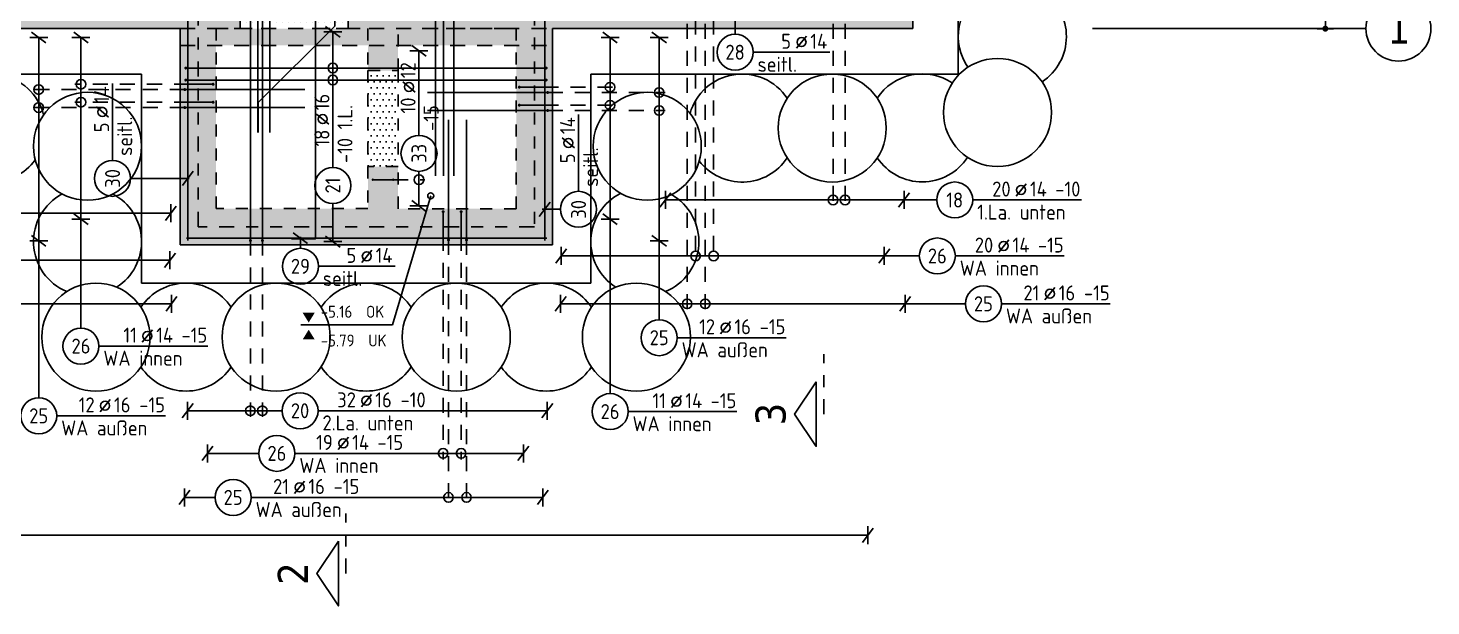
# Model space of a CAD drawing. Extents: x -21 to 93, y -36 to 68.
# Drawn here: x 11.62 to 23.3, y 23.33 to 28.15 of the extents above; entities that cross this region are included whole.
import ezdxf
from ezdxf.enums import TextEntityAlignment as Align

# ---------------------------------------------------------------- set-up
doc = ezdxf.new("R2010")
doc.units = 0
doc.header["$LTSCALE"] = 0.5
for name, pattern in [('AUSGEZOGEN', [1000.01, 1000, 0.01]), ('DIVIDE2', [0.625, 0.25, -0.125, 0, -0.125, 0, -0.125]), ('DOT', [0.175, 0.05, -0.125]), ('HIDDEN2', [0.187, 0.125, -0.062]), ('PUNKT', [0.175, 0.05, -0.125]), ('STRICHPUNKT2', [0.55, 0.25, -0.125, 0.05, -0.125]), ('VERDECKT', [0.375, 0.25, -0.125])]:
    doc.linetypes.add(name, pattern=pattern)
for name, color, linetype in [('ACHSEN', 7, 'Continuous'), ('AFB', 7, 'Continuous'), ('BETON', 7, 'Continuous'), ('Brüstung 2.UG', 7, 'Continuous'), ('DRUEBER', 7, 'Continuous'), ('grau_hell', 7, 'Continuous'), ('HILFE', 7, 'Continuous'), ('koten', 7, 'Continuous'), ('MASSE', 7, 'Continuous'), ('OBJEKT', 7, 'Continuous'), ('RND', 7, 'Continuous'), ('SCHNITTE', 7, 'Continuous'), ('SCHRAFF', 7, 'Continuous'), ('SFP_Achsen', 7, 'Continuous'), ('Verbau', 7, 'Continuous'), ('VERDECKT', 7, 'Continuous'), ('Versprung oberseitig', 7, 'Continuous')]:
    doc.layers.add(name, color=color, linetype=linetype)
doc.layers.add('NOPLOT', color=7, linetype='Continuous', plot=False)
doc.styles.add('helv', font='tahoma.ttf')
doc.styles.add('txt', font='isocp.shx')
doc.dimstyles.new('DOT_I', dxfattribs={"dimscale": 0.5, "dimtxt": 0.25, "dimasz": 0.25, "dimexe": 0.1, "dimexo": 0.3, "dimgap": 0.1, "dimtad": 1, "dimdec": 3, "dimzin": 3, "dimtxsty": 'txt', "dimblk": 'DOT', "dimblk1": 'DOT', "dimblk2": 'DOT', "dimsah": 1, "dimcen": 0.1, "dimse1": 1, "dimse2": 1, "dimazin": 0, "dimtfac": 1, "dimtdec": 4, "dimtix": 1, "dimtmove": 2, "dimatfit": 3, "dimfxl": 0, "dimtvp": 1, "dimtolj": 1, "dimtzin": 0, "dimarcsym": 0})

# ---------------------------------------------------------------- blocks, each defined once
blk = doc.blocks.new('okrd_o')
at = {"layer": 'koten', "color": 7, "linetype": 'Continuous'}
blk.add_solid([(-0.125, 0.202), (0.125, 0.202), (0, 0)], dxfattribs=at)
at = {"layer": 'koten', "style": 'txt'}
blk.add_attdef('OKRD', (0.25, 0.1), '', height=0.25, dxfattribs=at)
blk = doc.blocks.new('okrd_u')
at = {"layer": 'koten', "color": 7, "linetype": 'Continuous'}
blk.add_solid([(-0.125, -0.202), (0.125, -0.202), (0, 0)], dxfattribs=at)
at = {"layer": 'koten', "style": 'txt'}
blk.add_attdef('OKRD', (0.25, -0.35), '', height=0.25, dxfattribs=at)
blk = doc.blocks.new('lei_gre')
at = {"layer": 'RND', "color": 7, "linetype": 'Continuous'}
for p, q in [((-0.09, -0.12), (0.09, 0.12)), ((0, 0.15), (0, -0.15))]:
    blk.add_line(p, q, dxfattribs=at)
blk = doc.blocks.new('RND_LEI')
at = {"layer": 'RND', "color": 7, "linetype": 'Continuous'}
blk.add_line((1.022, 0.066), (1.19, 0.27), dxfattribs=at)
for centre, radius in [((0, 0), 0.3), ((1.106, 0.168), 0.075)]:
    blk.add_circle(centre, radius, dxfattribs=at)
at = {"layer": 'RND', "color": 7, "linetype": 'Continuous', "style": 'txt'}
blk.add_attdef('ANZ', text='', height=0.25, dxfattribs=at).set_placement((0.931, 0.057), align=Align.RIGHT)
for tag, p in [('DUM', (1.253, 0.057)), ('ABSTD', (1.674, 0.057)), ('POSTXT', (0.374, -0.327))]:
    blk.add_attdef(tag, p, '', height=0.25, dxfattribs=at)
blk.add_attdef('POSL', text='', height=0.25, dxfattribs=at).set_placement((0, 0), align=Align.MIDDLE)
blk = doc.blocks.new('DOT')
at = {"layer": 'MASSE', "color": 7, "linetype": 'Continuous'}
for p, q in [((0, 0), (-1, 0)), ((0, 0.54), (0, -0.54))]:
    blk.add_line(p, q, dxfattribs=at)
at = {"layer": 'MASSE', "color": 7, "linetype": 'Continuous', "const_width": 0.2}
blk.add_lwpolyline([(-0.1, 0, 1), (0.1, 0, 1)], format="xyb", close=True, dxfattribs=at)
blk = doc.blocks.new('*D29')
at = {"layer": 'Defpoints', "color": 0, "linetype": 'AUSGEZOGEN', "transparency": 16777216}
for p in [(22.422, 35.019), (22.422, 35.019), (22.422, 28.144)]:
    blk.add_point(p, dxfattribs=at)
at = {"layer": 'MASSE', "color": 0, "linetype": 'AUSGEZOGEN', "lineweight": -2, "transparency": 16777216}
blk.add_line((22.422, 28.269), (22.422, 34.894), dxfattribs=at)
at = {"layer": 'MASSE', "color": 0, "linetype": 'AUSGEZOGEN', "lineweight": -2, "transparency": 16777216, "xscale": 0.125, "yscale": 0.125, "zscale": 0.125}
for p, rotation in [((22.422, 35.019), 90), ((22.422, 28.144), 270)]:
    blk.add_blockref('DOT', p, dxfattribs=dict(at, rotation=rotation))
at = {"layer": 'MASSE', "color": 0, "linetype": 'AUSGEZOGEN', "transparency": 16777216, "insert": (22.3, 31.582), "char_height": 0.125, "attachment_point": 5, "rotation": 90, "style": 'txt'}
blk.add_mtext('\\A1;687,5', dxfattribs=at)
blk = doc.blocks.new('SCHN-1')
at = {"layer": 'SCHNITTE', "color": 5, "linetype": 'Continuous'}
blk.add_lwpolyline([(0.54, 0.125), (0, 0.485), (-0.54, 0.125)], close=True, dxfattribs=at)
at = {"layer": 'SCHNITTE', "color": 6, "linetype": 'Continuous', "style": 'helv'}
blk.add_attdef('SCHN-1', text='', height=0.5, dxfattribs=at).set_placement((0, 0.635), align=Align.CENTER)

msp = doc.modelspace()

# ---------------------------------------------------------------- hatches: boundary and pattern name
at = {"layer": 'Brüstung 2.UG', "linetype": 'PUNKT'}
h = msp.add_hatch(dxfattribs=at)
h.set_pattern_fill('DOTS', color=102, scale=0.8, double=1)
h.set_pattern_definition([(0, (-101.83812, 520.243353), (0.025, 0.05), [0, -0.05])])
h.paths.add_polyline_path([(13.38619, 28.44446), (13.38619, 28.14446), (14.28619, 28.14446), (14.28619, 28.44446)])
at = {"layer": 'Brüstung 2.UG', "linetype": 'DOT'}
h = msp.add_hatch(dxfattribs=at)
h.set_pattern_fill('DOTS', color=102, scale=0.8, double=1)
h.set_pattern_definition([(0, (-98.598735, 589.301005), (0.025, 0.05), [0, -0.05])])
h.paths.add_polyline_path([(14.70119, 27.79446), (14.45119, 27.79446), (14.45119, 26.99446), (14.70119, 26.99446)])
at = {"layer": 'grau_hell'}
msp.add_hatch(color=9, dxfattribs=at).paths.add_polyline_path([(12.88619, 28.14446), (12.88619, 28.00446), (15.98619, 28.00446), (15.98619, 28.14446)])
at = {"layer": 'SCHRAFF', "linetype": 'AUSGEZOGEN'}
h = msp.add_hatch(dxfattribs=at)
h.set_pattern_fill('DOTS', scale=0.05, double=1)
h.set_pattern_definition([(0, (-9.04601, 7.331896), (0.0396875, 0.079375), [0, -0.079375])])
h.paths.add_polyline_path([(18.98619, 38.36012), (18.68619, 38.36012), (18.68619, 34.84446), (15.21119, 34.84446), (15.21119, 35.64446), (14.96119, 35.64446), (14.96119, 34.44446), (15.21119, 34.44446), (15.21119, 34.59446), (18.68619, 34.59446), (18.68619, 28.44446), (15.21119, 28.44446), (15.21119, 28.59446), (14.96119, 28.59446), (14.96119, 28.44446), (14.28619, 28.44446), (14.28619, 28.14446), (14.45119, 28.14446), (14.45119, 27.79446), (14.70119, 27.79446), (14.70119, 28.14446), (15.68619, 28.14446), (15.68619, 26.64446), (14.70119, 26.64446), (14.70119, 26.99446), (14.45119, 26.99446), (14.45119, 26.64448), (13.18619, 26.64448), (13.18619, 28.14446), (13.38619, 28.14446), (13.38619, 28.44446), (12.71119, 28.44446), (12.71119, 30.09946), (12.46119, 30.09946), (12.46119, 28.44446), (5.83619, 28.44446), (5.83619, 34.89446), (12.46119, 34.89446), (12.46119, 33.24446), (12.71119, 33.24446), (12.71119, 35.60446), (12.46119, 35.60446), (12.46119, 35.14446), (9.76119, 35.14446), (9.76119, 37.11946), (12.46119, 37.11946), (12.46119, 36.65446), (12.71119, 36.65446), (12.71119, 37.51946), (12.46119, 37.51946), (12.46119, 37.36946), (9.76119, 37.36945), (9.76119, 38.36012), (9.51119, 38.36012), (9.51119, 37.36946), (8.57119, 37.36946), (8.57119, 37.11946), (9.51119, 37.11946), (9.51119, 35.14446), (7.53619, 35.14446), (7.53619, 37.11946), (7.68619, 37.11946), (7.68619, 37.36946), (7.53619, 37.36946), (7.53619, 38.36012), (7.28619, 38.36012), (7.28619, 35.14446), (5.21119, 35.14446), (5.21119, 35.76446), (4.96119, 35.76446), (4.96119, 35.14446), (2.22361, 35.14446), (2.22361, 34.89446), (5.58619, 34.89446), (5.58619, 28.44446), (2.22361, 28.44446), (2.22361, 28.14446), (12.88619, 28.14446), (12.88619, 26.34446), (15.98619, 26.34446), (15.98619, 28.14446), (18.98619, 28.14446)])

# ---------------------------------------------------------------- linework, layer by layer
at = {"layer": 'ACHSEN', "color": 140, "linetype": 'AUSGEZOGEN'}
msp.add_line((20.48359, 28.14446), (22.76018, 28.14446), dxfattribs=at)
at = {"layer": 'AFB', "color": 1, "linetype": 'DIVIDE2'}
for p, q in [((13.03619, 26.49446), (13.03619, 28.29446)), ((15.83619, 28.29446), (15.83619, 26.49446)), ((15.83619, 26.49446), (13.03619, 26.49446))]:
    msp.add_line(p, q, dxfattribs=at)
at = {"layer": 'BETON', "color": 6, "linetype": 'AUSGEZOGEN'}
for p, q in [((18.98619, 28.14446), (18.98619, 38.36012)), ((2.22361, 28.14446), (12.88619, 28.14446)), ((12.88619, 28.14446), (12.88619, 26.34446)), ((15.98619, 26.34446), (15.98619, 28.14446)), ((15.98619, 28.14446), (18.98619, 28.14446)), ((12.88619, 26.34446), (15.98619, 26.34446))]:
    msp.add_line(p, q, dxfattribs=at)
at = {"layer": 'Brüstung 2.UG', "color": 102, "linetype": 'DOT'}
for p, q in [((14.28619, 28.14446), (13.38619, 28.14446)), ((14.45119, 27.79446), (14.45119, 26.99446)), ((14.70119, 27.79446), (14.70119, 26.99446))]:
    msp.add_line(p, q, dxfattribs=at)
at = {"layer": 'DRUEBER', "color": 7, "linetype": 'PUNKT', "lineweight": -2}
for p, q in [((18.98619, 38.36012), (18.98619, 28.14446)), ((13.38619, 28.14446), (13.38619, 28.44446)), ((14.28619, 28.44446), (14.28619, 28.14446)), ((12.88619, 28.14446), (2.22361, 28.14446)), ((12.88619, 26.34446), (12.88619, 28.14446)), ((13.18619, 26.64448), (13.18619, 28.14446)), ((13.18619, 28.14446), (13.38619, 28.14446)), ((14.28619, 28.14446), (14.45119, 28.14446)), ((14.45119, 28.14446), (14.45119, 27.79446)), ((14.70119, 27.79446), (14.70119, 28.14446)), ((14.70119, 28.14446), (15.68619, 28.14446)), ((15.68619, 28.14446), (15.68619, 26.64446)), ((18.98619, 28.14446), (15.98619, 28.14446)), ((15.98619, 28.14446), (15.98619, 26.34446)), ((14.45119, 27.79446), (14.70119, 27.79446)), ((14.70119, 26.99446), (14.45119, 26.99446)), ((14.45119, 26.99446), (14.45119, 26.64448)), ((14.70119, 26.64446), (14.70119, 26.99446)), ((14.45119, 26.64448), (13.18619, 26.64448)), ((15.68619, 26.64446), (14.70119, 26.64446)), ((15.98619, 26.34446), (12.88619, 26.34446))]:
    msp.add_line(p, q, dxfattribs=at)
at = {"layer": 'HILFE', "color": 102, "linetype": 'AUSGEZOGEN'}
for p, q in [((14.65617, 25.67548), (14.97371, 26.75172)), ((13.89087, 25.67548), (14.65617, 25.67548))]:
    msp.add_line(p, q, dxfattribs=at)
msp.add_circle((14.97371, 26.75172), 0.02504, dxfattribs=at)
at = {"layer": 'NOPLOT', "color": 191, "linetype": 'Continuous'}
for points in [[(13.53799, 27.27878), (13.53799, 27.52878), (14.17439, 28.16518), (14.17439, 30.22064), (13.53799, 30.85704), (13.53799, 31.10704)], [(13.81441, 26.39446), (14.01441, 26.39446), (14.01441, 28.89446)]]:
    msp.add_lwpolyline(points, dxfattribs=at)
at = {"layer": 'OBJEKT', "color": 7, "linetype": 'AUSGEZOGEN'}
for p, q in [((19.36619, 27.76446), (19.36619, 38.36012)), ((2.22361, 27.76446), (12.56619, 27.76446)), ((12.56619, 27.76446), (12.56619, 26.02446)), ((16.30619, 27.76446), (19.36619, 27.76446)), ((16.30619, 26.02446), (16.30619, 27.76446)), ((12.56619, 26.02446), (16.30619, 26.02446))]:
    msp.add_line(p, q, dxfattribs=at)
at = {"layer": 'RND', "color": 102, "linetype": 'VERDECKT'}
for p, q in [((17.10879, 28.18347), (17.10879, 25.80151)), ((17.17852, 28.21946), (17.17852, 26.20021)), ((17.25879, 28.18347), (17.25879, 25.80151)), ((17.32852, 28.21946), (17.32852, 26.20021)), ((18.32331, 28.18514), (18.32331, 26.66681)), ((18.42331, 28.18514), (18.42331, 26.66681)), ((12.9252, 27.63673), (11.65978, 27.63673)), ((12.96119, 27.68126), (12.01131, 27.68126)), ((15.91119, 27.65693), (16.51671, 27.65693)), ((15.94719, 27.6124), (16.92545, 27.6124)), ((12.9252, 27.48673), (11.65978, 27.48673)), ((12.96119, 27.53126), (12.01131, 27.53126)), ((15.91119, 27.50693), (16.51671, 27.50693)), ((15.94719, 27.4624), (16.92545, 27.4624)), ((14.66102, 26.88586), (14.92581, 26.88586)), ((15.07669, 26.41946), (15.07669, 24.55589)), ((15.22669, 26.41946), (15.22669, 24.55589)), ((13.47185, 26.37868), (13.47185, 24.9105)), ((13.57185, 26.37868), (13.57185, 24.9105)), ((15.12122, 26.38347), (15.12122, 24.18863)), ((15.27122, 26.38347), (15.27122, 24.18863))]:
    msp.add_line(p, q, dxfattribs=at)
at = {"layer": 'RND', "color": 102, "linetype": 'AUSGEZOGEN'}
for p, q in [((17.50755, 28.09808), (17.50755, 28.23527)), ((12.47447, 26.89706), (12.96216, 26.89706)), ((16.05395, 26.63902), (15.90233, 26.63902)), ((13.88846, 26.3142), (13.88846, 26.41111))]:
    msp.add_line(p, q, dxfattribs=at)
at = {"layer": 'RND', "color": 7, "linetype": 'AUSGEZOGEN'}
for p, q in [((11.70978, 28.07014), (11.70978, 26.37626)), ((12.06131, 28.07061), (12.06131, 26.5576)), ((14.15857, 26.98744), (14.15857, 28.11704)), ((16.46671, 28.07061), (16.46671, 26.5576)), ((16.87545, 28.07014), (16.87545, 26.37626)), ((14.87581, 27.25534), (14.87581, 27.96013)), ((17.65755, 27.94808), (18.29755, 27.94808)), ((12.32447, 27.04706), (12.32447, 27.68706)), ((16.20395, 26.78902), (16.20395, 27.42902)), ((14.87581, 26.66702), (14.87581, 26.95534)), ((14.15857, 26.37), (14.15857, 26.68744)), ((16.92683, 26.71681), (18.91435, 26.71681)), ((18.91435, 26.71681), (19.18622, 26.71681)), ((19.48622, 26.71681), (20.39247, 26.71681)), ((10.57051, 26.60575), (12.80912, 26.60575)), ((12.06131, 26.5576), (12.06131, 25.64953)), ((16.46671, 26.5576), (16.46671, 25.10363)), ((11.70978, 26.37626), (11.70978, 25.06855)), ((16.87545, 26.37626), (16.87545, 25.71955)), ((6.96431, 26.21433), (12.80224, 26.21433)), ((14.03846, 26.1642), (14.67846, 26.1642)), ((16.05884, 26.25021), (18.75009, 26.25021)), ((18.75009, 26.25021), (19.04135, 26.25021)), ((19.34135, 26.25021), (20.2476, 26.25021)), ((7.70542, 25.85128), (12.81546, 25.85128)), ((16.05512, 25.85151), (18.92344, 25.85151)), ((18.92344, 25.85151), (19.4253, 25.85151)), ((19.7253, 25.85151), (20.63155, 25.85151)), ((12.21131, 25.49953), (13.11756, 25.49953)), ((17.02545, 25.56955), (17.9317, 25.56955)), ((11.85978, 24.91855), (12.76603, 24.91855)), ((12.94934, 24.9605), (13.73534, 24.9605)), ((14.03534, 24.9605), (15.94424, 24.9605)), ((16.61671, 24.95363), (17.52296, 24.95363)), ((13.11566, 24.60589), (13.54282, 24.60589)), ((13.84282, 24.60589), (15.74488, 24.60589)), ((12.92303, 24.23863), (13.17813, 24.23863)), ((13.47813, 24.23863), (15.90691, 24.23863)), ((10.62086, 23.92365), (18.61314, 23.92365))]:
    msp.add_line(p, q, dxfattribs=at)
at = {"layer": 'RND', "color": 1, "linetype": 'AUSGEZOGEN'}
for points in [[(15.01353, 34.91721), (15.01353, 26.91721)], [(15.07849, 34.91721), (15.07849, 26.91721)], [(15.16678, 34.91721), (15.16678, 26.91721)], [(13.53278, 31.10704), (13.53278, 30.85704), (13.53278, 30.22064), (13.53278, 28.16518), (13.53278, 27.52878), (13.53278, 27.27878)], [(13.63278, 31.10704), (13.63278, 30.85704), (13.63278, 30.22064), (13.63278, 28.16518), (13.63278, 27.52878), (13.63278, 27.27878)], [(12.95084, 26.38044), (12.95084, 28.88044)], [(13.47185, 26.37868), (13.47185, 28.87868)], [(13.57185, 26.37868), (13.57185, 28.87868)], [(15.92219, 26.38044), (15.92219, 28.88044)], [(12.93448, 27.81617), (15.93448, 27.81617)], [(12.93448, 27.71617), (15.93448, 27.71617)], [(12.9252, 27.63673), (13.9252, 27.63673)], [(12.96119, 27.68126), (13.16119, 27.68126)], [(15.94719, 27.6124), (14.94719, 27.6124)], [(15.91119, 27.65693), (15.71119, 27.65693)], [(12.9252, 27.48673), (13.9252, 27.48673)], [(12.96119, 27.53126), (13.16119, 27.53126)], [(15.94719, 27.4624), (14.94719, 27.4624)], [(15.91119, 27.50693), (15.71119, 27.50693)], [(15.12122, 26.38347), (15.12122, 27.38347)], [(15.27122, 26.38347), (15.27122, 27.38347)], [(14.49101, 26.88586), (14.66102, 26.88586)], [(15.07669, 26.41946), (15.07669, 26.61946)], [(15.22669, 26.41946), (15.22669, 26.61946)], [(12.93965, 26.39862), (15.93965, 26.39862)]]:
    msp.add_lwpolyline(points, dxfattribs=at)
at = {"layer": 'RND', "color": 7, "linetype": 'AUSGEZOGEN'}
for points, const_width in [([(12.92823, 27.81617, 1), (12.94073, 27.81617, 1)], 0.0125), ([(15.92823, 27.81617, 1), (15.94073, 27.81617, 1)], 0.0125), ([(12.92823, 27.71617, 1), (12.94073, 27.71617, 1)], 0.0125), ([(13.16119, 27.68751, 1), (13.16119, 27.67501, 1)], 0.0125), ([(15.92823, 27.71617, 1), (15.94073, 27.71617, 1)], 0.0125), ([(12.9252, 27.64298, 1), (12.9252, 27.63048, 1)], 0.0125), ([(15.71119, 27.66318, -1), (15.71119, 27.65068, -1)], 0.0125), ([(15.94719, 27.61865, -1), (15.94719, 27.60615, -1)], 0.0125), ([(12.9252, 27.49298, 1), (12.9252, 27.48048, 1)], 0.0125), ([(13.16119, 27.53751, 1), (13.16119, 27.52501, 1)], 0.0125), ([(15.71119, 27.51318, -1), (15.71119, 27.50068, -1)], 0.0125), ([(15.94719, 27.46865, -1), (15.94719, 27.45615, -1)], 0.0125), ([(14.48601, 26.88586, 1), (14.49601, 26.88586, 1)], 0.01), ([(14.65602, 26.88586, 1), (14.66602, 26.88586, 1)], 0.01), ([(15.07044, 26.61946, 1), (15.08294, 26.61946, 1)], 0.0125), ([(15.22044, 26.61946, 1), (15.23294, 26.61946, 1)], 0.0125), ([(13.4656, 26.37868, 1), (13.4781, 26.37868, 1)], 0.0125), ([(13.5656, 26.37868, 1), (13.5781, 26.37868, 1)], 0.0125), ([(15.11497, 26.38347, 1), (15.12747, 26.38347, 1)], 0.0125), ([(15.26497, 26.38347, 1), (15.27747, 26.38347, 1)], 0.0125)]:
    msp.add_lwpolyline(points, format="xyb", close=True, dxfattribs=dict(at, const_width=const_width))
for centre in [(14.15857, 27.81617), (12.06131, 27.68126), (14.15857, 27.71617), (16.46671, 27.65693), (11.70978, 27.63673), (12.06131, 27.53126), (16.87545, 27.6124), (11.70978, 27.48673), (16.46671, 27.50693), (16.87545, 27.4624), (14.87581, 26.88586), (18.32331, 26.71681), (18.42331, 26.71681), (17.17852, 26.25021), (17.32852, 26.25021), (17.10879, 25.85151), (17.25879, 25.85151), (13.47185, 24.9605), (13.57185, 24.9605), (15.07669, 24.60589), (15.22669, 24.60589), (15.12122, 24.23863), (15.27122, 24.23863)]:
    msp.add_circle(centre, 0.04, dxfattribs=at)
at = {"layer": 'SCHNITTE', "color": 5, "linetype": 'STRICHPUNKT2'}
for p, q in [((18.24526, 24.93296), (18.24526, 25.43296)), ((14.26806, 23.60423), (14.26806, 24.10423))]:
    msp.add_line(p, q, dxfattribs=at)
at = {"layer": 'SFP_Achsen', "color": 7, "linetype": 'AUSGEZOGEN'}
msp.add_circle((23.03066, 28.14446), 0.27048, dxfattribs=at)
at = {"layer": 'Verbau', "color": 171}
for centre in [(19.69278, 27.44627), (18.31619, 27.31592), (12.11618, 27.16446), (16.77619, 27.16446), (12.18619, 25.57446), (13.68619, 25.57446), (15.18619, 25.57446), (16.68619, 25.57446)]:
    msp.add_circle(centre, 0.45, dxfattribs=at)
for centre, start, end in [((19.81619, 28.07816), 123.55731, 214.622526), ((19.81619, 28.07816), 303.27496, 56.44269), ((11.31458, 27.31446), 14.425653, 146.44269), ((17.56619, 27.31592), 33.55731, 164.202524), ((19.06619, 27.31737), 56.325699, 146.553768), ((11.31458, 27.31446), 213.55731, 324.376469), ((17.56619, 27.31592), 217.502614, 326.44269), ((19.06619, 27.31737), 213.668064, 326.923212), ((12.11618, 26.36946), 117.952887, 247.500789), ((12.11618, 26.36946), 302.564946, 62.047113), ((16.75619, 26.36946), 116.477607, 237.43583), ((16.75619, 26.36946), 292.500302, 60.640195), ((12.93619, 25.57446), 33.55731, 146.44269), ((14.43619, 25.57446), 33.55731, 146.44269), ((15.93619, 25.57446), 33.55731, 146.44269), ((12.93619, 25.57446), 213.55731, 326.44269), ((14.43619, 25.57446), 213.55731, 326.44269), ((15.93619, 25.57446), 213.55731, 326.44269)]:
    msp.add_arc(centre, 0.45, start, end, dxfattribs=at)
at = {"layer": 'VERDECKT', "color": 7, "linetype": 'VERDECKT'}
for p, q in [((12.88619, 28.14446), (15.98619, 28.14446)), ((12.88619, 28.00446), (15.98619, 28.00446))]:
    msp.add_line(p, q, dxfattribs=at)
at = {"layer": 'Versprung oberseitig', "color": 1, "linetype": 'HIDDEN2'}
msp.add_line((12.71119, 28.14446), (12.56619, 28.14446), dxfattribs=at)

# ---------------------------------------------------------------- block references
at = {"layer": 'koten', "color": 6, "linetype": 'AUSGEZOGEN', "xscale": 0.4, "yscale": 0.4, "zscale": 0.4}
for name, p, values in [('okrd_o', (13.95753, 25.6958), {'OKRD': '-5.16  OK'}), ('okrd_u', (13.95753, 25.6358), {'OKRD': '-5.79  UK'})]:
    msp.add_blockref(name, p, dxfattribs=at).add_auto_attribs(values)
at = {"layer": 'RND', "color": 7, "linetype": 'AUSGEZOGEN', "xscale": 0.5, "yscale": 0.5, "zscale": 0.5}
for p, rotation in [((14.15857, 28.11704), 90), ((11.70978, 28.07014), 270), ((12.06131, 28.07061), 270), ((16.46671, 28.07061), 270), ((16.87545, 28.07014), 270), ((14.87581, 27.96013), 90), ((14.87581, 26.66702), 90), ((12.06131, 26.5576), 270), ((16.46671, 26.5576), 270), ((11.70978, 26.37626), 270), ((14.15857, 26.37), 90), ((16.87545, 26.37626), 270)]:
    msp.add_blockref('lei_gre', p, dxfattribs=dict(at, rotation=rotation))
for p, values in [((17.50755, 27.94808), {'POSL': '28', 'DUM': '14', 'ANZ': '5', 'POSTXT': 'seitl.'}), ((19.33622, 26.71681), {'POSL': '18', 'DUM': '14', 'ANZ': '20', 'ABSTD': '-10', 'POSTXT': '1.La. unten'}), ((19.19135, 26.25021), {'POSL': '26', 'DUM': '14', 'ANZ': '20', 'ABSTD': '-15', 'POSTXT': 'WA innen'}), ((13.88846, 26.1642), {'POSL': '29', 'DUM': '14', 'ANZ': '5', 'POSTXT': 'seitl.'}), ((19.5753, 25.85151), {'POSL': '25', 'DUM': '16', 'ANZ': '21', 'ABSTD': '-15', 'POSTXT': 'WA außen'}), ((16.87545, 25.56955), {'POSL': '25', 'DUM': '16', 'ANZ': '12', 'ABSTD': '-15', 'POSTXT': 'WA außen'}), ((12.06131, 25.49953), {'POSL': '26', 'DUM': '14', 'ANZ': '11', 'ABSTD': '-15', 'POSTXT': 'WA innen'}), ((13.88534, 24.9605), {'POSL': '20', 'DUM': '16', 'ANZ': '32', 'ABSTD': '-10', 'POSTXT': '2.La. unten'}), ((11.70978, 24.91855), {'POSL': '25', 'DUM': '16', 'ANZ': '12', 'ABSTD': '-15', 'POSTXT': 'WA außen'}), ((16.46671, 24.95363), {'POSL': '26', 'DUM': '14', 'ANZ': '11', 'ABSTD': '-15', 'POSTXT': 'WA innen'}), ((13.69282, 24.60589), {'POSL': '26', 'DUM': '14', 'ANZ': '19', 'ABSTD': '-15', 'POSTXT': 'WA innen'}), ((13.32813, 24.23863), {'POSL': '25', 'DUM': '16', 'ANZ': '21', 'ABSTD': '-15', 'POSTXT': 'WA außen'})]:
    msp.add_blockref('RND_LEI', p, dxfattribs=at).add_auto_attribs(values)
at = {"layer": 'RND', "color": 7, "linetype": 'AUSGEZOGEN', "xscale": 0.5, "yscale": 0.5, "zscale": 0.5, "rotation": 90}
for p, values in [((14.87581, 27.10534), {'POSL': '33', 'DUM': '12', 'ANZ': '10', 'POSTXT': '-15'}), ((12.32447, 26.89706), {'POSL': '30', 'DUM': '14', 'ANZ': '5', 'POSTXT': 'seitl.'}), ((14.15857, 26.83744), {'POSL': '21', 'DUM': '16', 'ANZ': '18', 'POSTXT': '-10 1.L.'}), ((16.20395, 26.63902), {'POSL': '30', 'DUM': '14', 'ANZ': '5', 'POSTXT': 'seitl.'})]:
    msp.add_blockref('RND_LEI', p, dxfattribs=at).add_auto_attribs(values)
at = {"layer": 'RND', "color": 7, "linetype": 'AUSGEZOGEN', "xscale": 0.5, "yscale": 0.5, "zscale": 0.5}
for p in [(12.95084, 26.89706), (16.92683, 26.71681), (18.91435, 26.71681), (12.80912, 26.60575), (12.80224, 26.21433), (16.05884, 26.25021), (18.75009, 26.25021), (12.81546, 25.85128), (16.05512, 25.85151), (18.92344, 25.85151), (12.94934, 24.9605), (15.94424, 24.9605), (13.11566, 24.60589), (15.74488, 24.60589), (12.92303, 24.23863), (15.90691, 24.23863), (18.61314, 23.92365)]:
    msp.add_blockref('lei_gre', p, dxfattribs=at)
at = {"layer": 'RND', "color": 102, "linetype": 'AUSGEZOGEN', "xscale": 0.5, "yscale": 0.5, "zscale": 0.5}
for p, rotation in [((15.92219, 26.63902), 180), ((13.88846, 26.39862), 90)]:
    msp.add_blockref('lei_gre', p, dxfattribs=dict(at, rotation=rotation))
at = {"layer": 'SCHNITTE', "color": 5, "linetype": 'STRICHPUNKT2', "xscale": 0.5, "yscale": 0.5, "zscale": 0.5, "rotation": 90}
for p, values in [((18.24526, 24.93296), {'SCHN-1': '3'}), ((14.26806, 23.60423), {'SCHN-1': '2'})]:
    msp.add_blockref('SCHN-1', p, dxfattribs=at).add_auto_attribs(values)

# ---------------------------------------------------------------- texts
at = {"layer": 'SFP_Achsen', "color": 6, "linetype": 'AUSGEZOGEN', "style": 'helv'}
msp.add_text('1', height=0.25, dxfattribs=at).set_placement((22.94004, 28.01826))

# ---------------------------------------------------------------- dimensions: what is measured, and where the dimension line sits
at = {"layer": 'MASSE', "color": 7, "linetype": 'AUSGEZOGEN'}
dim = msp.add_linear_dim(base=(22.42155, 35.01946), p1=(22.42155, 28.14446), p2=(22.42155, 35.01946), angle=90, dimstyle='DOT_I', override={"dimdec": 1, "dimlfac": 100}, dxfattribs=at)
dim.commit()
dim.dimension.update_dxf_attribs({"geometry": '*D29', "text_midpoint": (22.29967, 31.58196)})

doc.saveas('drawing.dxf')
